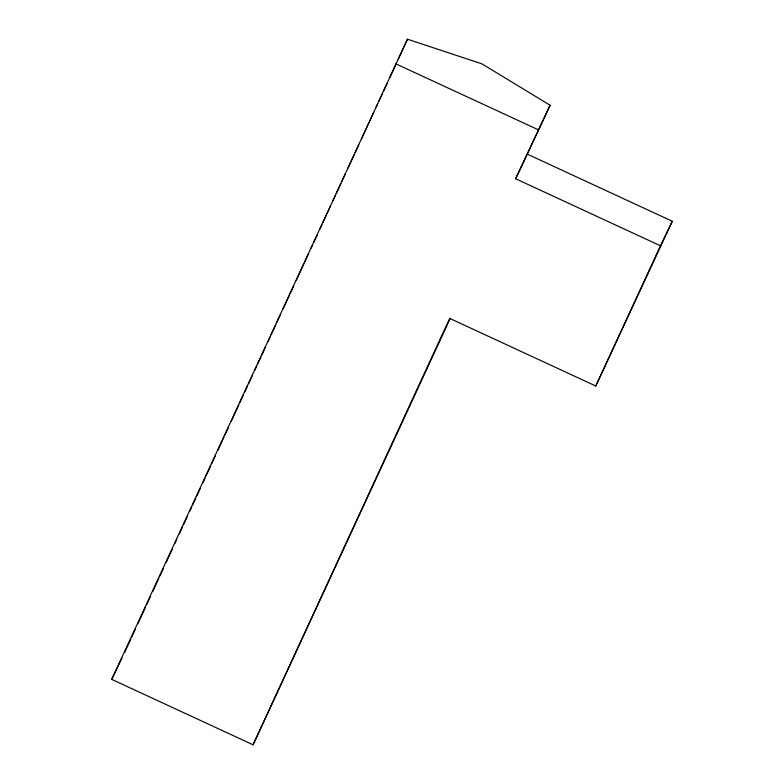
<?xml version="1.0" encoding="UTF-8"?>
<svg xmlns="http://www.w3.org/2000/svg" width="784" height="784" viewBox="0 0 784 784"><rect width="100%" height="100%" fill="white"/><g stroke="black" fill="none" stroke-linecap="round" stroke-linejoin="round"><path stroke-width="1.18" d="M672.3 221.264L595.781 386.012L449.712 318.392L253.065 744.8L111.7 679.356L407.464 39.2L482.023 63.906L550.113 105.242L515.656 178.762L660.451 245.784L672.3 221.264L527.514 154.232M124.578 652.611L130.722 639.274M131.751 637.049L135.338 629.268M137.906 623.711L145.589 607.041M146.618 604.827L150.205 597.045M152.762 591.489L158.917 578.151M159.936 575.936L163.523 568.155M166.09 562.598L172.235 549.261M174.803 543.704L176.851 539.265M179.409 533.708L182.486 527.034M183.515 524.81L187.102 517.038M189.659 511.482L191.708 507.032M192.737 504.808L195.814 498.144M196.833 495.919L200.42 488.148M202.987 482.591L205.036 478.142M206.055 475.917L210.671 465.921M211.7 463.697L215.286 455.916M217.844 450.359L223.999 437.021M225.018 434.806L228.605 427.025M231.172 421.469L238.855 404.799M239.884 402.574L243.471 394.803M244.49 392.578L247.568 385.904M248.597 383.69L252.183 375.908M254.741 370.352L256.789 365.903M257.818 363.688L260.896 357.014M261.915 354.789L265.502 347.018M268.069 341.461L270.117 337.012M271.146 334.788L275.752 324.792M276.781 322.567L280.368 314.786M282.926 309.229L289.08 295.901M290.109 293.677L293.696 285.895M296.254 280.339L303.937 263.669M304.966 261.444L308.553 253.673M311.121 248.116L312.649 244.784M313.678 242.56L317.265 234.779M319.823 229.222L321.881 224.783M322.9 222.558L325.977 215.884M327.006 213.669L330.593 205.888M333.151 200.332L335.199 195.882M336.228 193.668L340.834 183.662M341.863 181.437L345.45 173.656M348.018 168.109L354.162 154.771M355.191 152.547L358.778 144.766M361.336 139.209L369.029 122.539M370.048 120.324L373.635 112.543M376.202 106.987L377.741 103.655M378.76 101.43L382.347 93.649M383.376 91.424L386.963 83.653M389.521 78.096L395.675 64.758M398.233 59.202L407.464 39.2M450.3 318.294L253.065 744.8M515.656 178.762L550.113 105.242M595.781 386.012L660.451 245.784M111.7 679.356L122.01 658.031M395.606 63.729L538.255 129.762"/></g></svg>
